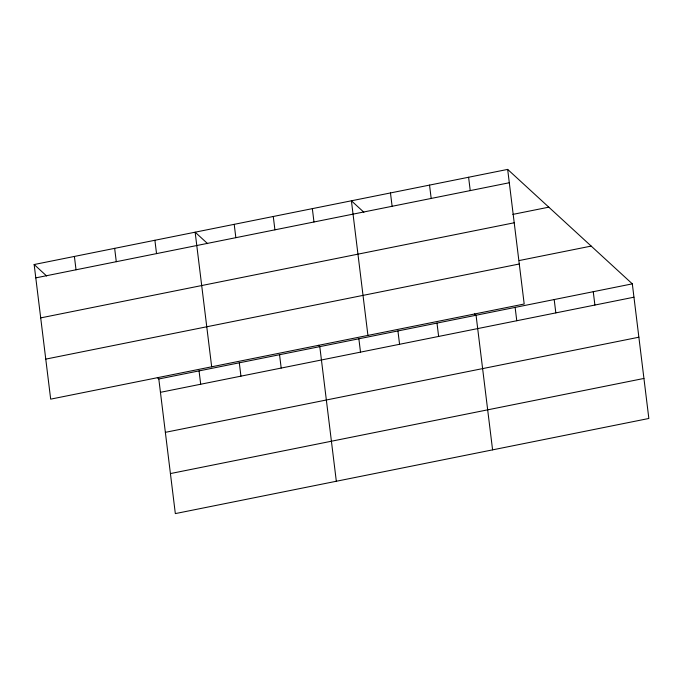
<?xml version="1.0" encoding="UTF-8"?>
<svg xmlns="http://www.w3.org/2000/svg" width="683" height="683" viewBox="0 0 683 683"><rect width="100%" height="100%" fill="white"/><g stroke="black" fill="none" stroke-linecap="round" stroke-linejoin="round"><path stroke-width="1.02" d="M507.665 169.401L524.194 304.02L50.679 399.145L34.15 264.526L507.665 169.401L632.321 283.855L648.85 418.474L175.335 513.599L158.806 378.98L157.338 377.631M35.789 277.87L509.305 182.745M512.822 214.402L548.799 207.171M40.698 317.894L514.222 222.769M519.225 260.539L591.188 246.085M45.761 359.121L519.285 263.997M158.806 378.98L632.321 283.855M160.445 392.324L633.961 297.199M165.354 432.339L638.87 337.214M170.417 473.575L643.932 378.45M363.894 212.259L351.404 200.793L367.932 335.413M474.591 313.898L476.06 315.247L492.588 449.866M207.632 243.652L195.142 232.186L211.679 366.805M318.329 345.291L319.798 346.64L336.326 481.25M34.15 264.526L46.64 275.992M593.254 291.701L594.893 305.045M554.195 299.547L555.825 312.891M515.127 307.401L516.766 320.737M468.598 177.256L470.237 190.591M429.539 185.102L431.178 198.437M436.992 323.093L438.631 336.437M390.471 192.947L392.11 206.292M397.933 330.939L399.572 344.283M358.865 338.785L360.504 352.129M312.344 208.639L313.975 221.984M273.277 216.494L274.916 229.829M279.552 354.725L281.191 368.06M234.209 224.34L235.848 237.684M239.306 362.81L240.937 376.154M199.052 370.895L200.691 384.239M154.896 240.271L156.535 253.615M114.65 248.356L116.289 261.7M74.396 256.441L76.035 269.785"/></g></svg>
